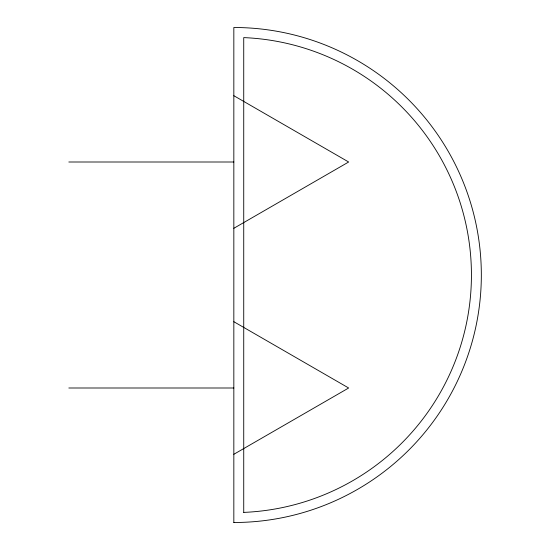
<?xml version="1.0" encoding="UTF-8"?>
<svg xmlns="http://www.w3.org/2000/svg" width="550" height="550" viewBox="0 0 550 550"><rect width="100%" height="100%" fill="white"/><g stroke="black" fill="none" stroke-linecap="round" stroke-linejoin="round"><path stroke-width="0.82" d="M233.833 228.298L348.659 162.002L233.833 95.707M233.833 454.293L348.659 387.998L233.833 321.702M68.833 162.002L233.833 162.002M68.833 387.998L233.833 387.998M243.732 512.394L243.732 37.606A237.6 237.6 0 0 1 471.433 275A237.6 237.6 0 0 1 243.732 512.394M233.833 522.5L233.833 27.5A247.5 247.5 0 0 1 481.332 275A247.5 247.5 0 0 1 233.833 522.5"/></g></svg>
